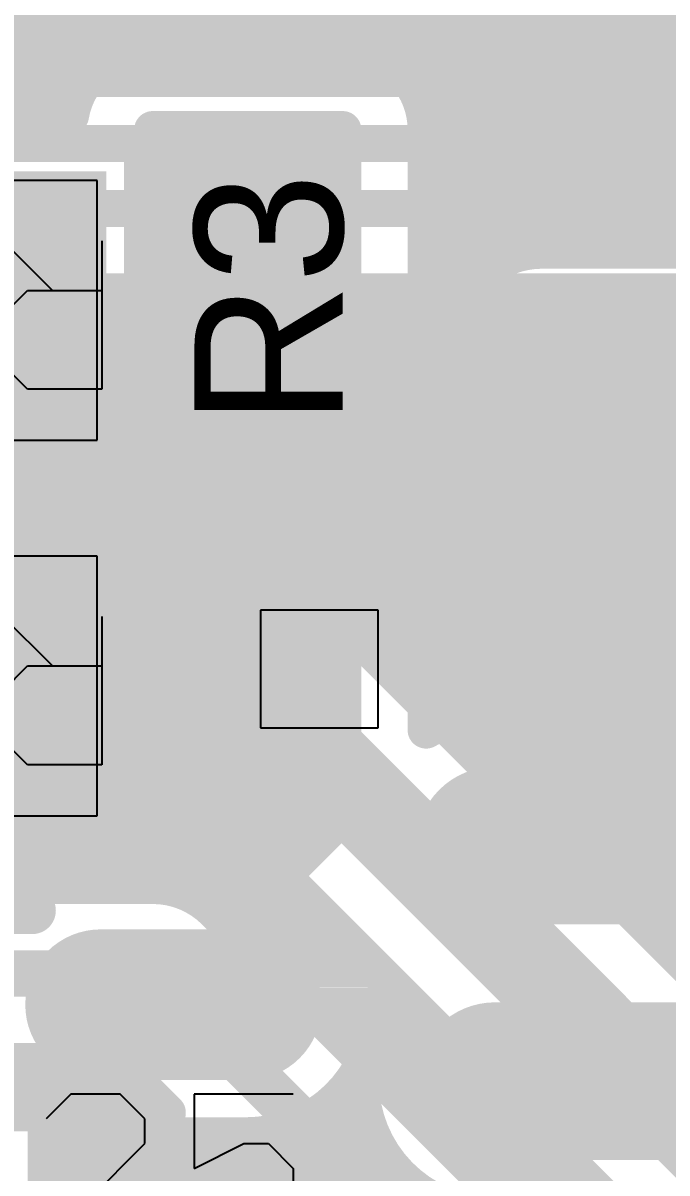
# Model space of a CAD drawing. Header units: millimetres. Extents: x 0.11 to 5.67, y 0.55 to 4.24.
# Drawn here: x 3.2018 to 3.3386, y 2.6171 to 2.8612 of the extents above; entities that cross this region are included whole.
import ezdxf

# ---------------------------------------------------------------- set-up
doc = ezdxf.new("R2010")
doc.units = ezdxf.units.MM
doc.header["$MEASUREMENT"] = 0
for name, color, linetype in [('BottomLayer', 5, 'Continuous'), ('InternalPlane1', 76, 'Continuous'), ('InternalPlane2', 16, 'Continuous'), ('Mechanical3', 76, 'Continuous'), ('MultiLayer', 9, 'Continuous'), ('TopLayer', 1, 'Continuous'), ('TopOverlay', 2, 'Continuous'), ('TopPaste', 8, 'Continuous'), ('TopSolder', 216, 'Continuous'), ('ViaHoleLayer', 16, 'Continuous')]:
    doc.layers.add(name, color=color, linetype=linetype)

# ---------------------------------------------------------------- blocks, each defined once
blk = doc.blocks.new('SOT_23_123__14')
at = {"layer": 'Mechanical3'}
for p, q in [((-0.04429, 0.01967), (-0.04429, -0.00132)), ((-0.0233, -0.00132), (-0.0233, 0.01967)), ((-0.01281, 0.01967), (-0.01281, -0.01181)), ((0.00294, 0.01967), (-0.01281, 0.01967)), ((0.00819, 0.01443), (0.00294, 0.01967)), ((0.02393, 0.01967), (0.01868, 0.01443)), ((0.03442, 0.01967), (0.02393, 0.01967)), ((0.03967, 0.01443), (0.03442, 0.01967)), ((0.07116, 0.01967), (0.05017, 0.01967)), ((0.05017, 0.01967), (0.05017, 0.00393)), ((0.00819, -0.00656), (0.00819, 0.01443)), ((0.03967, 0.00918), (0.03967, 0.01443)), ((0.01868, -0.01181), (0.03967, 0.00918)), ((0.05017, 0.00393), (0.06066, 0.00918)), ((0.06066, 0.00918), (0.06591, 0.00918)), ((0.06591, 0.00918), (0.07116, 0.00393)), ((0.07116, 0.00393), (0.07116, -0.00656)), ((-0.04429, -0.00132), (-0.0338, -0.01181)), ((-0.0338, -0.01181), (-0.0233, -0.00132)), ((0.00294, -0.01181), (0.00819, -0.00656)), ((0.05541, -0.01181), (0.05017, -0.00656)), ((0.07116, -0.00656), (0.06591, -0.01181)), ((-0.01281, -0.01181), (0.00294, -0.01181)), ((0.03967, -0.01181), (0.01868, -0.01181)), ((0.06591, -0.01181), (0.05541, -0.01181))]:
    blk.add_line(p, q, dxfattribs=at)
at = {"layer": 'TopLayer', "const_width": 0.02807}
for points in [[(0.03027, 0.03866), (0.06125, 0.03866)], [(-0.06073, -0.00134), (-0.02975, -0.00134)], [(0.03027, -0.04134), (0.06125, -0.04134)]]:
    blk.add_lwpolyline(points, dxfattribs=at)
at = {"layer": 'TopLayer', "const_width": 0.01404}
for points in [[(0.02325, 0.03866, 1), (0.03729, 0.03866, 1)], [(0.05423, 0.03866, 1), (0.06827, 0.03866, 1)], [(-0.06775, -0.00134, 1), (-0.05371, -0.00134, 1)], [(-0.03677, -0.00134, 1), (-0.02273, -0.00134, 1)], [(0.02325, -0.04134, 1), (0.03729, -0.04134, 1)], [(0.05423, -0.04134, 1), (0.06827, -0.04134, 1)]]:
    blk.add_lwpolyline(points, format="xyb", close=True, dxfattribs=at)
at = {"layer": 'TopOverlay', "const_width": 0.01}
for points in [[(-0.02424, 0.05866), (0.01576, 0.05866)], [(-0.02424, 0.02866), (-0.02424, 0.05866)], [(0.02576, -0.01134), (0.02576, 0.00866)], [(-0.02424, -0.06134), (-0.02424, -0.03134)], [(-0.02424, -0.06134), (0.01576, -0.06134)]]:
    blk.add_lwpolyline(points, dxfattribs=at)
at = {"layer": 'TopOverlay', "const_width": 0.005}
for points in [[(-0.02674, 0.05866, 1), (-0.02174, 0.05866, 1)], [(-0.02674, 0.05866, 1), (-0.02174, 0.05866, 1)], [(0.01326, 0.05866, 1), (0.01826, 0.05866, 1)], [(-0.02674, 0.02866, 1), (-0.02174, 0.02866, 1)], [(0.02326, 0.00866, 1), (0.02826, 0.00866, 1)], [(0.02326, -0.01134, 1), (0.02826, -0.01134, 1)], [(-0.02674, -0.03134, 1), (-0.02174, -0.03134, 1)], [(-0.02674, -0.06134, 1), (-0.02174, -0.06134, 1)], [(-0.02674, -0.06134, 1), (-0.02174, -0.06134, 1)], [(0.01326, -0.06134, 1), (0.01826, -0.06134, 1)]]:
    blk.add_lwpolyline(points, format="xyb", close=True, dxfattribs=at)
at = {"layer": 'TopPaste', "const_width": 0.02807}
for points in [[(0.03027, 0.03866), (0.06125, 0.03866)], [(-0.06073, -0.00134), (-0.02975, -0.00134)], [(0.03027, -0.04134), (0.06125, -0.04134)]]:
    blk.add_lwpolyline(points, dxfattribs=at)
at = {"layer": 'TopPaste', "const_width": 0.01404}
for points in [[(0.02325, 0.03866, 1), (0.03729, 0.03866, 1)], [(0.05423, 0.03866, 1), (0.06827, 0.03866, 1)], [(-0.06775, -0.00134, 1), (-0.05371, -0.00134, 1)], [(-0.03677, -0.00134, 1), (-0.02273, -0.00134, 1)], [(0.02325, -0.04134, 1), (0.03729, -0.04134, 1)], [(0.05423, -0.04134, 1), (0.06827, -0.04134, 1)]]:
    blk.add_lwpolyline(points, format="xyb", close=True, dxfattribs=at)
at = {"layer": 'TopSolder', "const_width": 0.03201}
for points in [[(0.03027, 0.03866), (0.06125, 0.03866)], [(-0.06073, -0.00134), (-0.02975, -0.00134)], [(0.03027, -0.04134), (0.06125, -0.04134)]]:
    blk.add_lwpolyline(points, dxfattribs=at)
at = {"layer": 'TopSolder', "const_width": 0.016}
for points in [[(0.02227, 0.03866, 1), (0.03827, 0.03866, 1)], [(0.05325, 0.03866, 1), (0.06925, 0.03866, 1)], [(-0.06873, -0.00134, 1), (-0.05273, -0.00134, 1)], [(-0.03775, -0.00134, 1), (-0.02175, -0.00134, 1)], [(0.02227, -0.04134, 1), (0.03827, -0.04134, 1)], [(0.05325, -0.04134, 1), (0.06925, -0.04134, 1)]]:
    blk.add_lwpolyline(points, format="xyb", close=True, dxfattribs=at)
blk = doc.blocks.new('RC0805_15')
at = {"layer": 'Mechanical3'}
for p, q in [((-0.05906, -0.01476), (-0.05906, 0.01672)), ((-0.05906, 0.01672), (-0.04331, 0.01672)), ((-0.04331, 0.01672), (-0.03806, 0.01147)), ((-0.00658, 0.01672), (-0.01707, 0.01147)), ((-0.03806, 0.01147), (-0.03806, 0.00098)), ((-0.01707, 0.01147), (-0.02757, 0.00098)), ((-0.03806, 0.00098), (-0.04331, -0.00427)), ((-0.02757, 0.00098), (-0.02757, -0.00952)), ((-0.01183, 0.00098), (-0.02757, 0.00098)), ((-0.00658, -0.00427), (-0.01183, 0.00098)), ((-0.04331, -0.00427), (-0.05906, -0.00427)), ((-0.04856, -0.00427), (-0.03806, -0.01476)), ((-0.00658, -0.00952), (-0.00658, -0.00427)), ((-0.02757, -0.00952), (-0.02232, -0.01476)), ((-0.01183, -0.01476), (-0.00658, -0.00952)), ((-0.02232, -0.01476), (-0.01183, -0.01476))]:
    blk.add_line(p, q, dxfattribs=at)
at = {"layer": 'TopLayer'}
for points in [[(-0.05807, 0.02756), (-0.05807, -0.02756), (-0.01673, 0.02756), (-0.01673, -0.02756)], [(0.05807, -0.02756), (0.05807, 0.02756), (0.01673, -0.02756), (0.01673, 0.02756)]]:
    blk.add_solid(points, dxfattribs=at)
at = {"layer": 'TopOverlay', "const_width": 0.00394}
for points in [[(0.06575, 0.03504), (-0.06575, 0.03504)], [(-0.06575, 0.03504), (-0.06575, -0.03504)], [(0.06575, 0.03504), (0.06575, -0.03504)], [(0.06575, -0.03504), (-0.06575, -0.03504)]]:
    blk.add_lwpolyline(points, dxfattribs=at)
at = {"layer": 'TopOverlay', "const_width": 0.00197}
for points in [[(-0.06673, 0.03504, 1), (-0.06476, 0.03504, 1)], [(-0.06673, 0.03504, 1), (-0.06476, 0.03504, 1)], [(0.06476, 0.03504, 1), (0.06673, 0.03504, 1)], [(0.06476, 0.03504, 1), (0.06673, 0.03504, 1)], [(-0.06673, -0.03504, 1), (-0.06476, -0.03504, 1)], [(-0.06673, -0.03504, 1), (-0.06476, -0.03504, 1)], [(0.06476, -0.03504, 1), (0.06673, -0.03504, 1)], [(0.06476, -0.03504, 1), (0.06673, -0.03504, 1)]]:
    blk.add_lwpolyline(points, format="xyb", close=True, dxfattribs=at)
at = {"layer": 'TopPaste'}
for p, q in [((-0.05807, 0.02756), (-0.05807, -0.02756)), ((-0.01673, 0.02756), (-0.05807, 0.02756)), ((-0.02953, 0), (-0.01673, 0.02756)), ((0.05807, 0.02756), (0.01673, 0.02756)), ((0.01673, 0.02756), (0.02953, 0)), ((0.05807, -0.02756), (0.05807, 0.02756)), ((-0.01673, -0.02756), (-0.02953, 0)), ((0.02953, 0), (0.01673, -0.02756)), ((-0.05807, -0.02756), (-0.01673, -0.02756)), ((0.01673, -0.02756), (0.05807, -0.02756))]:
    blk.add_line(p, q, dxfattribs=at)
at = {"layer": 'TopSolder'}
for points in [[(-0.06004, 0.02953), (-0.06004, -0.02953), (-0.01476, 0.02953), (-0.01476, -0.02953)], [(0.06004, -0.02953), (0.06004, 0.02953), (0.01476, -0.02953), (0.01476, 0.02953)]]:
    blk.add_solid(points, dxfattribs=at)
blk = doc.blocks.new('RC0805_16')
at = {"layer": 'Mechanical3'}
for p, q in [((-0.05906, -0.01476), (-0.05906, 0.01672)), ((-0.05906, 0.01672), (-0.04331, 0.01672)), ((-0.04331, 0.01672), (-0.03806, 0.01147)), ((-0.02757, 0.01147), (-0.02232, 0.01672)), ((-0.02232, 0.01672), (-0.01183, 0.01672)), ((-0.01183, 0.01672), (-0.00658, 0.01147)), ((-0.03806, 0.01147), (-0.03806, 0.00098)), ((-0.00658, 0.01147), (-0.00658, 0.00623)), ((-0.00658, 0.00623), (-0.01183, 0.00098)), ((-0.03806, 0.00098), (-0.04331, -0.00427)), ((-0.01183, 0.00098), (-0.01707, 0.00098)), ((-0.01707, 0.00098), (-0.01183, 0.00098)), ((-0.01183, 0.00098), (-0.00658, -0.00427)), ((-0.04331, -0.00427), (-0.05906, -0.00427)), ((-0.04856, -0.00427), (-0.03806, -0.01476)), ((-0.00658, -0.00427), (-0.00658, -0.00952)), ((-0.02232, -0.01476), (-0.02757, -0.00952)), ((-0.00658, -0.00952), (-0.01183, -0.01476)), ((-0.01183, -0.01476), (-0.02232, -0.01476))]:
    blk.add_line(p, q, dxfattribs=at)
at = {"layer": 'TopLayer'}
for points in [[(-0.05807, 0.02756), (-0.05807, -0.02756), (-0.01673, 0.02756), (-0.01673, -0.02756)], [(0.05807, -0.02756), (0.05807, 0.02756), (0.01673, -0.02756), (0.01673, 0.02756)]]:
    blk.add_solid(points, dxfattribs=at)
at = {"layer": 'TopOverlay', "const_width": 0.00394}
for points in [[(0.06575, 0.03504), (-0.06575, 0.03504)], [(-0.06575, 0.03504), (-0.06575, -0.03504)], [(0.06575, 0.03504), (0.06575, -0.03504)], [(0.06575, -0.03504), (-0.06575, -0.03504)]]:
    blk.add_lwpolyline(points, dxfattribs=at)
at = {"layer": 'TopOverlay', "const_width": 0.00197}
for points in [[(-0.06673, 0.03504, 1), (-0.06476, 0.03504, 1)], [(-0.06673, 0.03504, 1), (-0.06476, 0.03504, 1)], [(0.06476, 0.03504, 1), (0.06673, 0.03504, 1)], [(0.06476, 0.03504, 1), (0.06673, 0.03504, 1)], [(-0.06673, -0.03504, 1), (-0.06476, -0.03504, 1)], [(-0.06673, -0.03504, 1), (-0.06476, -0.03504, 1)], [(0.06476, -0.03504, 1), (0.06673, -0.03504, 1)], [(0.06476, -0.03504, 1), (0.06673, -0.03504, 1)]]:
    blk.add_lwpolyline(points, format="xyb", close=True, dxfattribs=at)
at = {"layer": 'TopPaste'}
for p, q in [((-0.05807, 0.02756), (-0.05807, -0.02756)), ((-0.01673, 0.02756), (-0.05807, 0.02756)), ((-0.02953, 0), (-0.01673, 0.02756)), ((0.05807, 0.02756), (0.01673, 0.02756)), ((0.01673, 0.02756), (0.02953, 0)), ((0.05807, -0.02756), (0.05807, 0.02756)), ((-0.01673, -0.02756), (-0.02953, 0)), ((0.02953, 0), (0.01673, -0.02756)), ((-0.05807, -0.02756), (-0.01673, -0.02756)), ((0.01673, -0.02756), (0.05807, -0.02756))]:
    blk.add_line(p, q, dxfattribs=at)
at = {"layer": 'TopSolder'}
for points in [[(-0.06004, 0.02953), (-0.06004, -0.02953), (-0.01476, 0.02953), (-0.01476, -0.02953)], [(0.06004, -0.02953), (0.06004, 0.02953), (0.01476, -0.02953), (0.01476, 0.02953)]]:
    blk.add_solid(points, dxfattribs=at)
blk = doc.blocks.new('MS3V_T1R_175')
at = {"layer": 'Mechanical3'}
for p, q in [((0.0397, -0.00099), (0.03445, -0.00624)), ((0.05019, -0.00099), (0.0397, -0.00099)), ((0.05544, -0.00624), (0.05019, -0.00099)), ((0.06593, -0.03248), (0.06593, -0.00099)), ((0.06593, -0.00099), (0.08168, -0.00099)), ((0.08168, -0.00099), (0.08693, -0.00624)), ((0.10267, -0.00099), (0.09742, -0.00624)), ((0.11316, -0.00099), (0.10267, -0.00099)), ((0.11841, -0.00624), (0.11316, -0.00099)), ((0.03445, -0.00624), (0.03445, -0.02723)), ((0.05544, -0.02723), (0.05544, -0.00624)), ((0.08693, -0.00624), (0.08693, -0.01674)), ((0.11841, -0.01149), (0.11841, -0.00624)), ((0.09742, -0.03248), (0.11841, -0.01149)), ((0.08693, -0.01674), (0.08168, -0.02199)), ((0.04494, -0.02199), (0.05544, -0.03248)), ((0.08168, -0.02199), (0.06593, -0.02199)), ((0.07643, -0.02199), (0.08693, -0.03248)), ((0.03445, -0.02723), (0.0397, -0.03248)), ((0.05019, -0.03248), (0.05544, -0.02723)), ((0.0397, -0.03248), (0.05019, -0.03248)), ((0.11841, -0.03248), (0.09742, -0.03248))]:
    blk.add_line(p, q, dxfattribs=at)
at = {"layer": 'TopLayer'}
for points, const_width in [([(-0.0187, 0.00591, 1), (-0.0128, 0.00591, 1)], 0.00591), ([(0.0128, 0.00591, 1), (0.0187, 0.00591, 1)], 0.00591), ([(0.17864, -0.00295, 1), (0.19341, -0.00295, 1)], 0.01476), ([(0.2436, -0.00295, 1), (0.25837, -0.00295, 1)], 0.01476), ([(-0.0187, -0.00591, 1), (-0.0128, -0.00591, 1)], 0.00591), ([(0.0128, -0.00591, 1), (0.0187, -0.00591, 1)], 0.00591), ([(0.17864, -0.03248, 1), (0.19341, -0.03248, 1)], 0.01476), ([(0.2436, -0.03248, 1), (0.25837, -0.03248, 1)], 0.01476), ([(-0.0187, -0.02953, 1), (-0.0128, -0.02953, 1)], 0.00591), ([(0.0128, -0.02953, 1), (0.0187, -0.02953, 1)], 0.00591), ([(-0.0187, -0.04134, 1), (-0.0128, -0.04134, 1)], 0.00591), ([(0.0128, -0.04134, 1), (0.0187, -0.04134, 1)], 0.00591)]:
    blk.add_lwpolyline(points, format="xyb", close=True, dxfattribs=dict(at, const_width=const_width))
for points in [[(-0.01575, -0.01181), (0.01575, -0.01181), (-0.01575, 0.01181), (0.01575, 0.01181)], [(0.18602, -0.04724), (0.25098, -0.04724), (0.18602, 0.01181), (0.25098, 0.01181)], [(-0.02165, -0.00591), (0.02165, -0.00591), (-0.02165, 0.00591), (0.02165, 0.00591)], [(0.17126, -0.03248), (0.26575, -0.03248), (0.17126, -0.00295), (0.26575, -0.00295)], [(-0.01575, -0.04724), (0.01575, -0.04724), (-0.01575, -0.02362), (0.01575, -0.02362)], [(-0.02165, -0.04134), (0.02165, -0.04134), (-0.02165, -0.02953), (0.02165, -0.02953)]]:
    blk.add_solid(points, dxfattribs=at)
at = {"layer": 'TopOverlay', "const_width": 0.00787}
for points in [[(0.03543, 0.00984), (0.15748, 0.00984)], [(0.03543, -0.04528), (0.03543, 0.00984)], [(0.15748, -0.04528), (0.15748, 0.00984)], [(0.03543, -0.04528), (0.15748, -0.04528)]]:
    blk.add_lwpolyline(points, dxfattribs=at)
at = {"layer": 'TopOverlay', "const_width": 0.00394}
for points in [[(0.03346, 0.00984, 1), (0.0374, 0.00984, 1)], [(0.03346, 0.00984, 1), (0.0374, 0.00984, 1)], [(0.15551, 0.00984, 1), (0.15945, 0.00984, 1)], [(0.15551, 0.00984, 1), (0.15945, 0.00984, 1)], [(0.03346, -0.04528, 1), (0.0374, -0.04528, 1)], [(0.03346, -0.04528, 1), (0.0374, -0.04528, 1)], [(0.15551, -0.04528, 1), (0.15945, -0.04528, 1)], [(0.15551, -0.04528, 1), (0.15945, -0.04528, 1)]]:
    blk.add_lwpolyline(points, format="xyb", close=True, dxfattribs=at)
at = {"layer": 'TopPaste'}
for points, const_width in [([(-0.0187, 0.00591, 1), (-0.0128, 0.00591, 1)], 0.00591), ([(0.0128, 0.00591, 1), (0.0187, 0.00591, 1)], 0.00591), ([(0.17864, -0.00295, 1), (0.19341, -0.00295, 1)], 0.01476), ([(0.2436, -0.00295, 1), (0.25837, -0.00295, 1)], 0.01476), ([(-0.0187, -0.00591, 1), (-0.0128, -0.00591, 1)], 0.00591), ([(0.0128, -0.00591, 1), (0.0187, -0.00591, 1)], 0.00591), ([(0.17864, -0.03248, 1), (0.19341, -0.03248, 1)], 0.01476), ([(0.2436, -0.03248, 1), (0.25837, -0.03248, 1)], 0.01476), ([(-0.0187, -0.02953, 1), (-0.0128, -0.02953, 1)], 0.00591), ([(0.0128, -0.02953, 1), (0.0187, -0.02953, 1)], 0.00591), ([(-0.0187, -0.04134, 1), (-0.0128, -0.04134, 1)], 0.00591), ([(0.0128, -0.04134, 1), (0.0187, -0.04134, 1)], 0.00591)]:
    blk.add_lwpolyline(points, format="xyb", close=True, dxfattribs=dict(at, const_width=const_width))
for points in [[(-0.01575, -0.01181), (0.01575, -0.01181), (-0.01575, 0.01181), (0.01575, 0.01181)], [(0.18602, -0.04724), (0.25098, -0.04724), (0.18602, 0.01181), (0.25098, 0.01181)], [(-0.02165, -0.00591), (0.02165, -0.00591), (-0.02165, 0.00591), (0.02165, 0.00591)], [(0.17126, -0.03248), (0.26575, -0.03248), (0.17126, -0.00295), (0.26575, -0.00295)], [(-0.01575, -0.04724), (0.01575, -0.04724), (-0.01575, -0.02362), (0.01575, -0.02362)], [(-0.02165, -0.04134), (0.02165, -0.04134), (-0.02165, -0.02953), (0.02165, -0.02953)]]:
    blk.add_solid(points, dxfattribs=at)
at = {"layer": 'TopSolder'}
for points, const_width in [([(-0.01969, 0.00591, 1), (-0.01181, 0.00591, 1)], 0.00787), ([(0.01181, 0.00591, 1), (0.01969, 0.00591, 1)], 0.00787), ([(0.17766, -0.00295, 1), (0.19439, -0.00295, 1)], 0.01673), ([(0.24262, -0.00295, 1), (0.25935, -0.00295, 1)], 0.01673), ([(-0.01969, -0.00591, 1), (-0.01181, -0.00591, 1)], 0.00787), ([(0.01181, -0.00591, 1), (0.01969, -0.00591, 1)], 0.00787), ([(0.17766, -0.03248, 1), (0.19439, -0.03248, 1)], 0.01673), ([(0.24262, -0.03248, 1), (0.25935, -0.03248, 1)], 0.01673), ([(-0.01969, -0.02953, 1), (-0.01181, -0.02953, 1)], 0.00787), ([(0.01181, -0.02953, 1), (0.01969, -0.02953, 1)], 0.00787), ([(-0.01969, -0.04134, 1), (-0.01181, -0.04134, 1)], 0.00787), ([(0.01181, -0.04134, 1), (0.01969, -0.04134, 1)], 0.00787)]:
    blk.add_lwpolyline(points, format="xyb", close=True, dxfattribs=dict(at, const_width=const_width))
for points in [[(-0.01575, -0.01378), (0.01575, -0.01378), (-0.01575, 0.01378), (0.01575, 0.01378)], [(0.18602, -0.04921), (0.25098, -0.04921), (0.18602, 0.01378), (0.25098, 0.01378)], [(-0.02362, -0.00591), (0.02362, -0.00591), (-0.02362, 0.00591), (0.02362, 0.00591)], [(0.16929, -0.03248), (0.26772, -0.03248), (0.16929, -0.00295), (0.26772, -0.00295)], [(-0.01575, -0.04921), (0.01575, -0.04921), (-0.01575, -0.02165), (0.01575, -0.02165)], [(-0.02362, -0.04134), (0.02362, -0.04134), (-0.02362, -0.02953), (0.02362, -0.02953)]]:
    blk.add_solid(points, dxfattribs=at)
blk = doc.blocks.new('SO_8_190')
at = {"layer": 'TopLayer', "const_width": 0.02953}
for points in [[(0, 0.02524), (0, -0.02524)], [(0.05, 0.02524), (0.05, -0.02524)]]:
    blk.add_lwpolyline(points, dxfattribs=at)
at = {"layer": 'TopLayer', "const_width": 0.01476}
for points in [[(-0.00738, 0.02524, 1), (0.00738, 0.02524, 1)], [(0.04262, 0.02524, 1), (0.05738, 0.02524, 1)], [(-0.00738, -0.02524, 1), (0.00738, -0.02524, 1)], [(0.04262, -0.02524, 1), (0.05738, -0.02524, 1)]]:
    blk.add_lwpolyline(points, format="xyb", close=True, dxfattribs=at)
at = {"layer": 'TopOverlay'}
for p, q in [((-0.025, -0.05), (-0.05, -0.05)), ((-0.05, -0.05), (-0.05, -0.075)), ((-0.025, -0.075), (-0.025, -0.05)), ((-0.05, -0.075), (-0.025, -0.075))]:
    blk.add_line(p, q, dxfattribs=at)
at = {"layer": 'TopPaste', "const_width": 0.02953}
for points in [[(0, 0.02524), (0, -0.02524)], [(0.05, 0.02524), (0.05, -0.02524)]]:
    blk.add_lwpolyline(points, dxfattribs=at)
at = {"layer": 'TopPaste', "const_width": 0.01476}
for points in [[(-0.00738, 0.02524, 1), (0.00738, 0.02524, 1)], [(0.04262, 0.02524, 1), (0.05738, 0.02524, 1)], [(-0.00738, -0.02524, 1), (0.00738, -0.02524, 1)], [(0.04262, -0.02524, 1), (0.05738, -0.02524, 1)]]:
    blk.add_lwpolyline(points, format="xyb", close=True, dxfattribs=at)
at = {"layer": 'TopSolder', "const_width": 0.03346}
for points in [[(0, 0.02524), (0, -0.02524)], [(0.05, 0.02524), (0.05, -0.02524)]]:
    blk.add_lwpolyline(points, dxfattribs=at)
at = {"layer": 'TopSolder', "const_width": 0.01673}
for points in [[(-0.00837, 0.02524, 1), (0.00837, 0.02524, 1)], [(0.04163, 0.02524, 1), (0.05837, 0.02524, 1)], [(-0.00837, -0.02524, 1), (0.00837, -0.02524, 1)], [(0.04163, -0.02524, 1), (0.05837, -0.02524, 1)]]:
    blk.add_lwpolyline(points, format="xyb", close=True, dxfattribs=at)

msp = doc.modelspace()

# ---------------------------------------------------------------- linework, layer by layer
at = {"layer": 'BottomLayer'}
for points, const_width in [([(2.67263, 2.86319), (3.70276, 2.86319)], 0.00787), ([(2.66693, 2.84941), (3.65846, 2.84941)], 0.00787), ([(2.66122, 2.83563), (3.61909, 2.83563)], 0.00787), ([(3.08366, 2.82185), (3.59055, 2.82185)], 0.00787), ([(3.091, 2.80413), (3.58321, 2.80413)], 0.00787), ([(3.08902, 2.80216), (3.58519, 2.80216)], 0.00787), ([(3.08115, 2.79428), (3.59306, 2.79428)], 0.00787), ([(3.07328, 2.78641), (3.60094, 2.78641)], 0.00787), ([(3.0654, 2.77854), (3.60881, 2.77854)], 0.00787), ([(3.05753, 2.77066), (3.61668, 2.77066)], 0.00787), ([(3.04965, 2.76279), (3.62576, 2.76279)], 0.00787), ([(3.04178, 2.75491), (3.67325, 2.75491)], 0.00787), ([(3.03391, 2.74704), (3.22946, 2.74704)], 0.00787), ([(3.25676, 2.74704), (3.72576, 2.74704)], 0.00787), ([(3.02603, 2.73917), (3.22154, 2.73917)], 0.00787), ([(3.26462, 2.73926), (3.40541, 2.59847)], 0.00787), ([(3.26471, 2.73917), (3.72482, 2.73917)], 0.00787), ([(3.01816, 2.73129), (3.21821, 2.73129)], 0.00787), ([(3.24311, 2.72539), (3.24508, 2.72539)], 0.01969), ([(3.24508, 2.72539), (3.39567, 2.5748)], 0.01969), ([(3.27259, 2.73129), (3.72527, 2.73129)], 0.00787), ([(3.00978, 2.72342), (3.2176, 2.72342)], 0.00787), ([(3.28046, 2.72342), (3.72715, 2.72342)], 0.00787), ([(2.76181, 2.71554), (3.21949, 2.71554)], 0.00787), ([(3.28834, 2.71554), (3.73065, 2.71554)], 0.00787), ([(2.76181, 2.70767), (3.22465, 2.70767)], 0.00787), ([(3.29621, 2.70767), (3.73628, 2.70767)], 0.00787), ([(3.23636, 2.70071), (3.37201, 2.56506)], 0.00787), ([(2.76181, 2.6998), (3.23727, 2.6998)], 0.00787), ([(3.30408, 2.6998), (3.74546, 2.6998)], 0.00787), ([(2.83858, 2.69192), (3.24514, 2.69192)], 0.00787), ([(3.31196, 2.69192), (3.79935, 2.69192)], 0.00787), ([(3.16355, 2.68405), (3.25302, 2.68405)], 0.00787), ([(3.31983, 2.68405), (3.79147, 2.68405)], 0.00787), ([(3.17396, 2.67815), (3.22934, 2.67815)], 0.00787), ([(3.23771, 2.67617), (3.26089, 2.67617)], 0.00787), ([(3.3277, 2.67617), (3.74638, 2.67617)], 0.00787), ([(3.24257, 2.67267), (3.36854, 2.5467)], 0.00787), ([(3.24694, 2.6683), (3.26877, 2.6683)], 0.00787), ([(3.33558, 2.6683), (3.7368, 2.6683)], 0.00787), ([(3.1565, 2.65945), (3.22934, 2.65945)], 0.00984), ([(3.22934, 2.65945), (3.35532, 2.53348)], 0.00984), ([(3.25481, 2.66043), (3.27664, 2.66043)], 0.00787), ([(3.26269, 2.65255), (3.28451, 2.65255)], 0.00787), ([(3.27056, 2.64468), (3.29239, 2.64468)], 0.00787), ([(3.17396, 2.64075), (3.2216, 2.64075)], 0.00787), ([(3.2216, 2.64075), (3.23242, 2.62992)], 0.00787), ([(3.16842, 2.6368), (3.22554, 2.6368)], 0.00787), ([(3.27843, 2.6368), (3.30026, 2.6368)], 0.00787), ([(2.83858, 2.62992), (3.23242, 2.62992)], 0.00787), ([(3.28631, 2.62893), (3.30814, 2.62893)], 0.00787), ([(3.29418, 2.62106), (3.31601, 2.62106)], 0.00787), ([(3.30206, 2.61318), (3.32388, 2.61318)], 0.00787)]:
    msp.add_lwpolyline(points, dxfattribs=dict(at, const_width=const_width))
at = {"layer": 'BottomLayer', "const_width": 0.00787}
for points in [[(3.23636, 2.70071, -1.453356), (3.26462, 2.73926)], [(3.22934, 2.67815, -0.198912), (3.24257, 2.67267)], [(3.22934, 2.67815, -0.198912), (3.24257, 2.67267)]]:
    msp.add_lwpolyline(points, format="xyb", dxfattribs=at)
at = {"layer": 'BottomLayer'}
for points, const_width in [([(3.22749, 2.74704, 1), (3.23143, 2.74704, 1)], 0.00394), ([(3.25479, 2.74704, 1), (3.25873, 2.74704, 1)], 0.00394), ([(3.21957, 2.73917, 1), (3.22351, 2.73917, 1)], 0.00394), ([(3.26265, 2.73926, 1), (3.26659, 2.73926, 1)], 0.00394), ([(3.26265, 2.73926, 1), (3.26659, 2.73926, 1)], 0.00394), ([(3.26274, 2.73917, 1), (3.26668, 2.73917, 1)], 0.00394), ([(3.2372, 2.72539, 1), (3.24902, 2.72539, 1)], 0.01181), ([(3.21624, 2.73129, 1), (3.22018, 2.73129, 1)], 0.00394), ([(3.23819, 2.72539, 1), (3.24803, 2.72539, 1)], 0.00984), ([(3.24016, 2.72539, 1), (3.25, 2.72539, 1)], 0.00984), ([(3.24016, 2.72539, 1), (3.25, 2.72539, 1)], 0.00984), ([(3.27062, 2.73129, 1), (3.27456, 2.73129, 1)], 0.00394), ([(3.21563, 2.72342, 1), (3.21956, 2.72342, 1)], 0.00394), ([(3.27849, 2.72342, 1), (3.28243, 2.72342, 1)], 0.00394), ([(3.21752, 2.71554, 1), (3.22146, 2.71554, 1)], 0.00394), ([(3.28637, 2.71554, 1), (3.2903, 2.71554, 1)], 0.00394), ([(3.22268, 2.70767, 1), (3.22662, 2.70767, 1)], 0.00394), ([(3.29424, 2.70767, 1), (3.29818, 2.70767, 1)], 0.00394), ([(3.23439, 2.70071, 1), (3.23832, 2.70071, 1)], 0.00394), ([(3.23439, 2.70071, 1), (3.23832, 2.70071, 1)], 0.00394), ([(3.2353, 2.6998, 1), (3.23924, 2.6998, 1)], 0.00394), ([(3.30211, 2.6998, 1), (3.30605, 2.6998, 1)], 0.00394), ([(3.24318, 2.69192, 1), (3.24711, 2.69192, 1)], 0.00394), ([(3.30999, 2.69192, 1), (3.31393, 2.69192, 1)], 0.00394), ([(3.25105, 2.68405, 1), (3.25499, 2.68405, 1)], 0.00394), ([(3.31786, 2.68405, 1), (3.3218, 2.68405, 1)], 0.00394), ([(3.22737, 2.67815, 1), (3.23131, 2.67815, 1)], 0.00394), ([(3.22737, 2.67815, 1), (3.23131, 2.67815, 1)], 0.00394), ([(3.22737, 2.67815, 1), (3.23131, 2.67815, 1)], 0.00394), ([(3.23574, 2.67617, 1), (3.23968, 2.67617, 1)], 0.00394), ([(3.25892, 2.67617, 1), (3.26286, 2.67617, 1)], 0.00394), ([(3.32574, 2.67617, 1), (3.32967, 2.67617, 1)], 0.00394), ([(3.2406, 2.67267, 1), (3.24453, 2.67267, 1)], 0.00394), ([(3.2406, 2.67267, 1), (3.24453, 2.67267, 1)], 0.00394), ([(3.2406, 2.67267, 1), (3.24453, 2.67267, 1)], 0.00394), ([(3.24497, 2.6683, 1), (3.24891, 2.6683, 1)], 0.00394), ([(3.2668, 2.6683, 1), (3.27073, 2.6683, 1)], 0.00394), ([(3.33361, 2.6683, 1), (3.33755, 2.6683, 1)], 0.00394), ([(3.22688, 2.65945, 1), (3.2318, 2.65945, 1)], 0.00492), ([(3.22688, 2.65945, 1), (3.2318, 2.65945, 1)], 0.00492), ([(3.25284, 2.66043, 1), (3.25678, 2.66043, 1)], 0.00394), ([(3.27467, 2.66043, 1), (3.27861, 2.66043, 1)], 0.00394), ([(3.26072, 2.65255, 1), (3.26465, 2.65255, 1)], 0.00394), ([(3.28255, 2.65255, 1), (3.28648, 2.65255, 1)], 0.00394), ([(3.26859, 2.64468, 1), (3.27253, 2.64468, 1)], 0.00394), ([(3.29042, 2.64468, 1), (3.29436, 2.64468, 1)], 0.00394), ([(3.21963, 2.64075, 1), (3.22356, 2.64075, 1)], 0.00394), ([(3.21963, 2.64075, 1), (3.22356, 2.64075, 1)], 0.00394), ([(3.22357, 2.6368, 1), (3.22751, 2.6368, 1)], 0.00394), ([(3.27647, 2.6368, 1), (3.2804, 2.6368, 1)], 0.00394), ([(3.29829, 2.6368, 1), (3.30223, 2.6368, 1)], 0.00394), ([(3.23045, 2.62992, 1), (3.23439, 2.62992, 1)], 0.00394), ([(3.23045, 2.62992, 1), (3.23439, 2.62992, 1)], 0.00394), ([(3.28434, 2.62893, 1), (3.28828, 2.62893, 1)], 0.00394), ([(3.30617, 2.62893, 1), (3.3101, 2.62893, 1)], 0.00394), ([(3.29221, 2.62106, 1), (3.29615, 2.62106, 1)], 0.00394), ([(3.31404, 2.62106, 1), (3.31798, 2.62106, 1)], 0.00394)]:
    msp.add_lwpolyline(points, format="xyb", close=True, dxfattribs=dict(at, const_width=const_width))
at = {"layer": 'InternalPlane1', "const_width": 0.02591}
msp.add_lwpolyline([(3.23016, 2.72539, 1), (3.25606, 2.72539, 1)], format="xyb", close=True, dxfattribs=at)
at = {"layer": 'InternalPlane2', "const_width": 0.02591}
msp.add_lwpolyline([(3.23016, 2.72539, 1), (3.25606, 2.72539, 1)], format="xyb", close=True, dxfattribs=at)
at = {"layer": 'MultiLayer', "const_width": 0.01181}
msp.add_lwpolyline([(3.2372, 2.72539, 1), (3.24902, 2.72539, 1)], format="xyb", close=True, dxfattribs=at)
at = {"layer": 'TopLayer'}
for points, const_width in [([(3.15203, 2.86515), (3.38498, 2.86515)], 0.00787), ([(3.1599, 2.85728), (3.39285, 2.85728)], 0.00787), ([(3.22933, 2.8563), (3.26968, 2.8563)], 0.00787), ([(3.16777, 2.8494), (3.2153, 2.8494)], 0.00787), ([(3.28371, 2.8494), (3.40073, 2.8494)], 0.00787), ([(3.17253, 2.84154), (3.21186, 2.84154)], 0.00787), ([(3.28715, 2.84153), (3.4086, 2.84153)], 0.00787), ([(3.22933, 2.83858), (3.26968, 2.83858)], 0.00787), ([(3.22933, 2.76083), (3.22933, 2.83858)], 0.00787), ([(3.26968, 2.69291), (3.26968, 2.83858)], 0.00787), ([(3.2874, 2.71114), (3.2874, 2.83858)], 0.00787), ([(3.22933, 2.83365), (3.26968, 2.83365)], 0.00787), ([(3.2874, 2.83365), (3.41647, 2.83365)], 0.00787), ([(3.22933, 2.82578), (3.26968, 2.82578)], 0.00787), ([(3.2874, 2.82578), (3.42435, 2.82578)], 0.00787), ([(3.22933, 2.81791), (3.26968, 2.81791)], 0.00787), ([(3.2874, 2.81791), (3.43284, 2.81791)], 0.00787), ([(3.31201, 2.81299), (3.3435, 2.81299)], 0.00787), ([(3.22933, 2.81003), (3.26968, 2.81003)], 0.00787), ([(3.2874, 2.81003), (3.30163, 2.81003)], 0.00787), ([(3.22933, 2.80216), (3.26968, 2.80216)], 0.00787), ([(3.2874, 2.80216), (3.29442, 2.80216)], 0.00787), ([(3.19685, 2.8002), (3.22539, 2.8002)], 0.00787), ([(3.22933, 2.79428), (3.26968, 2.79428)], 0.00787), ([(3.2874, 2.79428), (3.29235, 2.79428)], 0.00787), ([(3.29232, 2.7815), (3.29232, 2.79331)], 0.00787), ([(3.32776, 2.7874), (3.37626, 2.7874)], 0.01969), ([(3.22933, 2.78641), (3.26968, 2.78641)], 0.00787), ([(3.2874, 2.78641), (3.29232, 2.78641)], 0.00787), ([(3.22933, 2.77854), (3.26968, 2.77854)], 0.00787), ([(3.2874, 2.77854), (3.29255, 2.77854)], 0.00787), ([(3.22933, 2.77066), (3.26968, 2.77066)], 0.00787), ([(3.2874, 2.77066), (3.29557, 2.77066)], 0.00787), ([(3.22933, 2.76279), (3.26968, 2.76279)], 0.00787), ([(3.2874, 2.76279), (3.29295, 2.76279)], 0.00787), ([(3.17323, 2.76083), (3.22933, 2.76083)], 0.00787), ([(3.17323, 2.75984), (3.22933, 2.75984)], 0.00787), ([(3.22933, 2.6811), (3.22933, 2.75984)], 0.00787), ([(3.29232, 2.74606), (3.29232, 2.75787)], 0.00787), ([(3.3275, 2.75171), (3.32776, 2.75197)], 0.01969), ([(3.3275, 2.68687), (3.3275, 2.75171)], 0.01969), ([(3.22933, 2.75491), (3.26968, 2.75491)], 0.00787), ([(3.2874, 2.75491), (3.29232, 2.75491)], 0.00787), ([(3.22933, 2.74704), (3.26968, 2.74704)], 0.00787), ([(3.2874, 2.74704), (3.29232, 2.74704)], 0.00787), ([(3.22933, 2.73917), (3.26968, 2.73917)], 0.00787), ([(3.2874, 2.73917), (3.29357, 2.73917)], 0.00787), ([(3.22933, 2.73129), (3.26968, 2.73129)], 0.00787), ([(3.2874, 2.73129), (3.299, 2.73129)], 0.00787), ([(3.30388, 2.71516), (3.30388, 2.72814)], 0.00787), ([(3.22933, 2.72342), (3.26968, 2.72342)], 0.00787), ([(3.2874, 2.72342), (3.30388, 2.72342)], 0.00787), ([(3.19685, 2.72047), (3.22539, 2.72047)], 0.00787), ([(3.22933, 2.71554), (3.26968, 2.71554)], 0.00787), ([(3.2874, 2.71554), (3.30388, 2.71554)], 0.00787), ([(3.22933, 2.70767), (3.26968, 2.70767)], 0.00787), ([(3.22933, 2.6998), (3.26968, 2.6998)], 0.00787), ([(3.22933, 2.69192), (3.26869, 2.69192)], 0.00787), ([(3.25689, 2.68012), (3.26968, 2.69291)], 0.00787), ([(3.32724, 2.68661), (3.3275, 2.68687)], 0.01969), ([(3.22933, 2.68405), (3.26082, 2.68405)], 0.00787), ([(3.18844, 2.6811), (3.22933, 2.6811)], 0.00787), ([(3.18943, 2.68012), (3.21285, 2.68012)], 0.00787), ([(3.21826, 2.68065), (3.24924, 2.68065)], 0.00787), ([(3.32724, 2.63661), (3.32744, 2.63681)], 0.01969), ([(3.32744, 2.63681), (3.37008, 2.63681)], 0.01969), ([(3.20669, 2.59595), (3.20669, 2.62754)], 0.00787), ([(3.26347, 2.62893), (3.27452, 2.62893)], 0.00787), ([(3.21826, 2.62502), (3.24924, 2.62502)], 0.00787), ([(3.20669, 2.62106), (3.27808, 2.62106)], 0.00787), ([(3.20669, 2.61318), (3.28571, 2.61318)], 0.00787)]:
    msp.add_lwpolyline(points, dxfattribs=dict(at, const_width=const_width))
at = {"layer": 'TopLayer', "const_width": 0.00787}
for points in [[(3.21186, 2.84154, -0.365977), (3.22933, 2.8563)], [(3.21186, 2.84154, -0.365977), (3.22933, 2.8563)], [(3.26968, 2.8563, -0.414214), (3.2874, 2.83858)], [(3.26968, 2.8563, -0.414214), (3.2874, 2.83858)], [(3.29232, 2.79331, -0.414214), (3.31201, 2.81299)], [(3.29626, 2.76968, -0.162278), (3.29232, 2.7815)], [(3.29232, 2.75787, -0.162278), (3.29626, 2.76968)], [(3.30388, 2.72814, -0.294349), (3.29232, 2.74606)], [(3.2874, 2.71114, -0.135112), (3.30201, 2.71516)], [(3.21285, 2.68012, -0.04899), (3.21826, 2.68065)], [(3.24924, 2.68065, -0.04899), (3.25466, 2.68012)], [(3.2736, 2.6394, -0.273222), (3.24924, 2.62502)], [(3.28823, 2.61161, -0.299798), (3.2736, 2.6394)], [(3.21826, 2.62502, -0.107632), (3.20669, 2.62754)]]:
    msp.add_lwpolyline(points, format="xyb", dxfattribs=at)
at = {"layer": 'TopLayer'}
for points, const_width in [([(3.22736, 2.8563, 1), (3.2313, 2.8563, 1)], 0.00394), ([(3.22736, 2.8563, 1), (3.2313, 2.8563, 1)], 0.00394), ([(3.22736, 2.8563, 1), (3.2313, 2.8563, 1)], 0.00394), ([(3.26772, 2.8563, 1), (3.27165, 2.8563, 1)], 0.00394), ([(3.26772, 2.8563, 1), (3.27165, 2.8563, 1)], 0.00394), ([(3.26772, 2.8563, 1), (3.27165, 2.8563, 1)], 0.00394), ([(3.21333, 2.8494, 1), (3.21727, 2.8494, 1)], 0.00394), ([(3.28175, 2.8494, 1), (3.28568, 2.8494, 1)], 0.00394), ([(3.20989, 2.84154, 1), (3.21383, 2.84154, 1)], 0.00394), ([(3.20989, 2.84154, 1), (3.21383, 2.84154, 1)], 0.00394), ([(3.20989, 2.84154, 1), (3.21383, 2.84154, 1)], 0.00394), ([(3.28519, 2.84153, 1), (3.28912, 2.84153, 1)], 0.00394), ([(3.22736, 2.83858, 1), (3.2313, 2.83858, 1)], 0.00394), ([(3.22736, 2.83858, 1), (3.2313, 2.83858, 1)], 0.00394), ([(3.26772, 2.83858, 1), (3.27165, 2.83858, 1)], 0.00394), ([(3.26772, 2.83858, 1), (3.27165, 2.83858, 1)], 0.00394), ([(3.28543, 2.83858, 1), (3.28937, 2.83858, 1)], 0.00394), ([(3.28543, 2.83858, 1), (3.28937, 2.83858, 1)], 0.00394), ([(3.28543, 2.83858, 1), (3.28937, 2.83858, 1)], 0.00394), ([(3.22736, 2.83365, 1), (3.2313, 2.83365, 1)], 0.00394), ([(3.26772, 2.83365, 1), (3.27165, 2.83365, 1)], 0.00394), ([(3.28543, 2.83365, 1), (3.28937, 2.83365, 1)], 0.00394), ([(3.22736, 2.82578, 1), (3.2313, 2.82578, 1)], 0.00394), ([(3.26772, 2.82578, 1), (3.27165, 2.82578, 1)], 0.00394), ([(3.28543, 2.82578, 1), (3.28937, 2.82578, 1)], 0.00394), ([(3.22736, 2.81791, 1), (3.2313, 2.81791, 1)], 0.00394), ([(3.26772, 2.81791, 1), (3.27165, 2.81791, 1)], 0.00394), ([(3.28543, 2.81791, 1), (3.28937, 2.81791, 1)], 0.00394), ([(3.31004, 2.81299, 1), (3.31398, 2.81299, 1)], 0.00394), ([(3.31004, 2.81299, 1), (3.31398, 2.81299, 1)], 0.00394), ([(3.22736, 2.81003, 1), (3.2313, 2.81003, 1)], 0.00394), ([(3.26772, 2.81003, 1), (3.27165, 2.81003, 1)], 0.00394), ([(3.28543, 2.81003, 1), (3.28937, 2.81003, 1)], 0.00394), ([(3.29966, 2.81003, 1), (3.30359, 2.81003, 1)], 0.00394), ([(3.22736, 2.80216, 1), (3.2313, 2.80216, 1)], 0.00394), ([(3.26772, 2.80216, 1), (3.27165, 2.80216, 1)], 0.00394), ([(3.28543, 2.80216, 1), (3.28937, 2.80216, 1)], 0.00394), ([(3.29246, 2.80216, 1), (3.29639, 2.80216, 1)], 0.00394), ([(3.22343, 2.8002, 1), (3.22736, 2.8002, 1)], 0.00394), ([(3.22736, 2.79428, 1), (3.2313, 2.79428, 1)], 0.00394), ([(3.26772, 2.79428, 1), (3.27165, 2.79428, 1)], 0.00394), ([(3.28543, 2.79428, 1), (3.28937, 2.79428, 1)], 0.00394), ([(3.29038, 2.79428, 1), (3.29432, 2.79428, 1)], 0.00394), ([(3.29035, 2.79331, 1), (3.29429, 2.79331, 1)], 0.00394), ([(3.29035, 2.79331, 1), (3.29429, 2.79331, 1)], 0.00394), ([(3.32283, 2.7874, 1), (3.33268, 2.7874, 1)], 0.00984), ([(3.22736, 2.78641, 1), (3.2313, 2.78641, 1)], 0.00394), ([(3.26772, 2.78641, 1), (3.27165, 2.78641, 1)], 0.00394), ([(3.28543, 2.78641, 1), (3.28937, 2.78641, 1)], 0.00394), ([(3.29035, 2.78641, 1), (3.29429, 2.78641, 1)], 0.00394), ([(3.29035, 2.7815, 1), (3.29429, 2.7815, 1)], 0.00394), ([(3.29035, 2.7815, 1), (3.29429, 2.7815, 1)], 0.00394), ([(3.22736, 2.77854, 1), (3.2313, 2.77854, 1)], 0.00394), ([(3.26772, 2.77854, 1), (3.27165, 2.77854, 1)], 0.00394), ([(3.28543, 2.77854, 1), (3.28937, 2.77854, 1)], 0.00394), ([(3.29058, 2.77854, 1), (3.29452, 2.77854, 1)], 0.00394), ([(3.22736, 2.77066, 1), (3.2313, 2.77066, 1)], 0.00394), ([(3.26772, 2.77066, 1), (3.27165, 2.77066, 1)], 0.00394), ([(3.28543, 2.77066, 1), (3.28937, 2.77066, 1)], 0.00394), ([(3.2936, 2.77066, 1), (3.29754, 2.77066, 1)], 0.00394), ([(3.29429, 2.76968, 1), (3.29823, 2.76968, 1)], 0.00394), ([(3.29429, 2.76968, 1), (3.29823, 2.76968, 1)], 0.00394), ([(3.22736, 2.76279, 1), (3.2313, 2.76279, 1)], 0.00394), ([(3.26772, 2.76279, 1), (3.27165, 2.76279, 1)], 0.00394), ([(3.28543, 2.76279, 1), (3.28937, 2.76279, 1)], 0.00394), ([(3.29098, 2.76279, 1), (3.29491, 2.76279, 1)], 0.00394), ([(3.22736, 2.76083, 1), (3.2313, 2.76083, 1)], 0.00394), ([(3.22736, 2.76083, 1), (3.2313, 2.76083, 1)], 0.00394), ([(3.22736, 2.75984, 1), (3.2313, 2.75984, 1)], 0.00394), ([(3.22736, 2.75984, 1), (3.2313, 2.75984, 1)], 0.00394), ([(3.29035, 2.75787, 1), (3.29429, 2.75787, 1)], 0.00394), ([(3.29035, 2.75787, 1), (3.29429, 2.75787, 1)], 0.00394), ([(3.32258, 2.75171, 1), (3.33242, 2.75171, 1)], 0.00984), ([(3.32258, 2.75171, 1), (3.33242, 2.75171, 1)], 0.00984), ([(3.32283, 2.75197, 1), (3.33268, 2.75197, 1)], 0.00984), ([(3.22736, 2.75491, 1), (3.2313, 2.75491, 1)], 0.00394), ([(3.26772, 2.75491, 1), (3.27165, 2.75491, 1)], 0.00394), ([(3.28543, 2.75491, 1), (3.28937, 2.75491, 1)], 0.00394), ([(3.29035, 2.75491, 1), (3.29429, 2.75491, 1)], 0.00394), ([(3.22736, 2.74704, 1), (3.2313, 2.74704, 1)], 0.00394), ([(3.26772, 2.74704, 1), (3.27165, 2.74704, 1)], 0.00394), ([(3.28543, 2.74704, 1), (3.28937, 2.74704, 1)], 0.00394), ([(3.29035, 2.74704, 1), (3.29429, 2.74704, 1)], 0.00394), ([(3.29035, 2.74606, 1), (3.29429, 2.74606, 1)], 0.00394), ([(3.29035, 2.74606, 1), (3.29429, 2.74606, 1)], 0.00394), ([(3.22736, 2.73917, 1), (3.2313, 2.73917, 1)], 0.00394), ([(3.26772, 2.73917, 1), (3.27165, 2.73917, 1)], 0.00394), ([(3.28543, 2.73917, 1), (3.28937, 2.73917, 1)], 0.00394), ([(3.2916, 2.73917, 1), (3.29554, 2.73917, 1)], 0.00394), ([(3.2372, 2.72539, 1), (3.24902, 2.72539, 1)], 0.01181), ([(3.22736, 2.73129, 1), (3.2313, 2.73129, 1)], 0.00394), ([(3.26772, 2.73129, 1), (3.27165, 2.73129, 1)], 0.00394), ([(3.28543, 2.73129, 1), (3.28937, 2.73129, 1)], 0.00394), ([(3.29703, 2.73129, 1), (3.30096, 2.73129, 1)], 0.00394), ([(3.30191, 2.72814, 1), (3.30585, 2.72814, 1)], 0.00394), ([(3.30191, 2.72814, 1), (3.30585, 2.72814, 1)], 0.00394), ([(3.22736, 2.72342, 1), (3.2313, 2.72342, 1)], 0.00394), ([(3.26772, 2.72342, 1), (3.27165, 2.72342, 1)], 0.00394), ([(3.28543, 2.72342, 1), (3.28937, 2.72342, 1)], 0.00394), ([(3.30191, 2.72342, 1), (3.30585, 2.72342, 1)], 0.00394), ([(3.22343, 2.72047, 1), (3.22736, 2.72047, 1)], 0.00394), ([(3.22736, 2.71554, 1), (3.2313, 2.71554, 1)], 0.00394), ([(3.26772, 2.71554, 1), (3.27165, 2.71554, 1)], 0.00394), ([(3.28543, 2.71554, 1), (3.28937, 2.71554, 1)], 0.00394), ([(3.30191, 2.71554, 1), (3.30585, 2.71554, 1)], 0.00394), ([(3.30004, 2.71516, 1), (3.30398, 2.71516, 1)], 0.00394), ([(3.30191, 2.71516, 1), (3.30585, 2.71516, 1)], 0.00394), ([(3.28543, 2.71114, 1), (3.28937, 2.71114, 1)], 0.00394), ([(3.28543, 2.71114, 1), (3.28937, 2.71114, 1)], 0.00394), ([(3.22736, 2.70767, 1), (3.2313, 2.70767, 1)], 0.00394), ([(3.26772, 2.70767, 1), (3.27165, 2.70767, 1)], 0.00394), ([(3.22736, 2.6998, 1), (3.2313, 2.6998, 1)], 0.00394), ([(3.26772, 2.6998, 1), (3.27165, 2.6998, 1)], 0.00394), ([(3.22736, 2.69192, 1), (3.2313, 2.69192, 1)], 0.00394), ([(3.26673, 2.69192, 1), (3.27066, 2.69192, 1)], 0.00394), ([(3.26772, 2.69291, 1), (3.27165, 2.69291, 1)], 0.00394), ([(3.26772, 2.69291, 1), (3.27165, 2.69291, 1)], 0.00394), ([(3.32232, 2.68661, 1), (3.33217, 2.68661, 1)], 0.00984), ([(3.32258, 2.68687, 1), (3.33242, 2.68687, 1)], 0.00984), ([(3.32258, 2.68687, 1), (3.33242, 2.68687, 1)], 0.00984), ([(3.22736, 2.68405, 1), (3.2313, 2.68405, 1)], 0.00394), ([(3.25885, 2.68405, 1), (3.26279, 2.68405, 1)], 0.00394), ([(3.22736, 2.6811, 1), (3.2313, 2.6811, 1)], 0.00394), ([(3.22736, 2.6811, 1), (3.2313, 2.6811, 1)], 0.00394), ([(3.21088, 2.68012, 1), (3.21482, 2.68012, 1)], 0.00394), ([(3.21088, 2.68012, 1), (3.21482, 2.68012, 1)], 0.00394), ([(3.21629, 2.68065, 1), (3.22023, 2.68065, 1)], 0.00394), ([(3.21629, 2.68065, 1), (3.22023, 2.68065, 1)], 0.00394), ([(3.24728, 2.68065, 1), (3.25121, 2.68065, 1)], 0.00394), ([(3.24728, 2.68065, 1), (3.25121, 2.68065, 1)], 0.00394), ([(3.25269, 2.68012, 1), (3.25662, 2.68012, 1)], 0.00394), ([(3.25492, 2.68012, 1), (3.25886, 2.68012, 1)], 0.00394), ([(3.32232, 2.63661, 1), (3.33217, 2.63661, 1)], 0.00984), ([(3.32252, 2.63681, 1), (3.33236, 2.63681, 1)], 0.00984), ([(3.32252, 2.63681, 1), (3.33236, 2.63681, 1)], 0.00984), ([(3.27163, 2.6394, 1), (3.27557, 2.6394, 1)], 0.00394), ([(3.27163, 2.6394, 1), (3.27557, 2.6394, 1)], 0.00394), ([(3.20472, 2.62754, 1), (3.20866, 2.62754, 1)], 0.00394), ([(3.20472, 2.62754, 1), (3.20866, 2.62754, 1)], 0.00394), ([(3.2615, 2.62893, 1), (3.26543, 2.62893, 1)], 0.00394), ([(3.27255, 2.62893, 1), (3.27649, 2.62893, 1)], 0.00394), ([(3.21629, 2.62502, 1), (3.22023, 2.62502, 1)], 0.00394), ([(3.21629, 2.62502, 1), (3.22023, 2.62502, 1)], 0.00394), ([(3.24728, 2.62502, 1), (3.25121, 2.62502, 1)], 0.00394), ([(3.24728, 2.62502, 1), (3.25121, 2.62502, 1)], 0.00394), ([(3.20472, 2.62106, 1), (3.20866, 2.62106, 1)], 0.00394), ([(3.27611, 2.62106, 1), (3.28005, 2.62106, 1)], 0.00394)]:
    msp.add_lwpolyline(points, format="xyb", close=True, dxfattribs=dict(at, const_width=const_width))
at = {"layer": 'ViaHoleLayer', "const_width": 0.00591}
msp.add_lwpolyline([(3.24016, 2.72539, 1), (3.24606, 2.72539, 1)], format="xyb", close=True, dxfattribs=at)

# ---------------------------------------------------------------- block references
for name, p, rotation in [('RC0805_16', (3.15945, 2.8002), 180), ('MS3V_T1R_175', (3.32776, 2.7874), 360), ('RC0805_15', (3.15945, 2.72047), 180), ('SO_8_190', (3.32724, 2.68661), 270), ('SOT_23_123__14', (3.18799, 2.61417), 360)]:
    msp.add_blockref(name, p, dxfattribs=dict(rotation=rotation))

# ---------------------------------------------------------------- texts
at = {"layer": 'TopOverlay'}
msp.add_text('R3', height=0.031496, rotation=90, dxfattribs=at).set_placement((3.26968, 2.77559))

doc.saveas('drawing.dxf')
